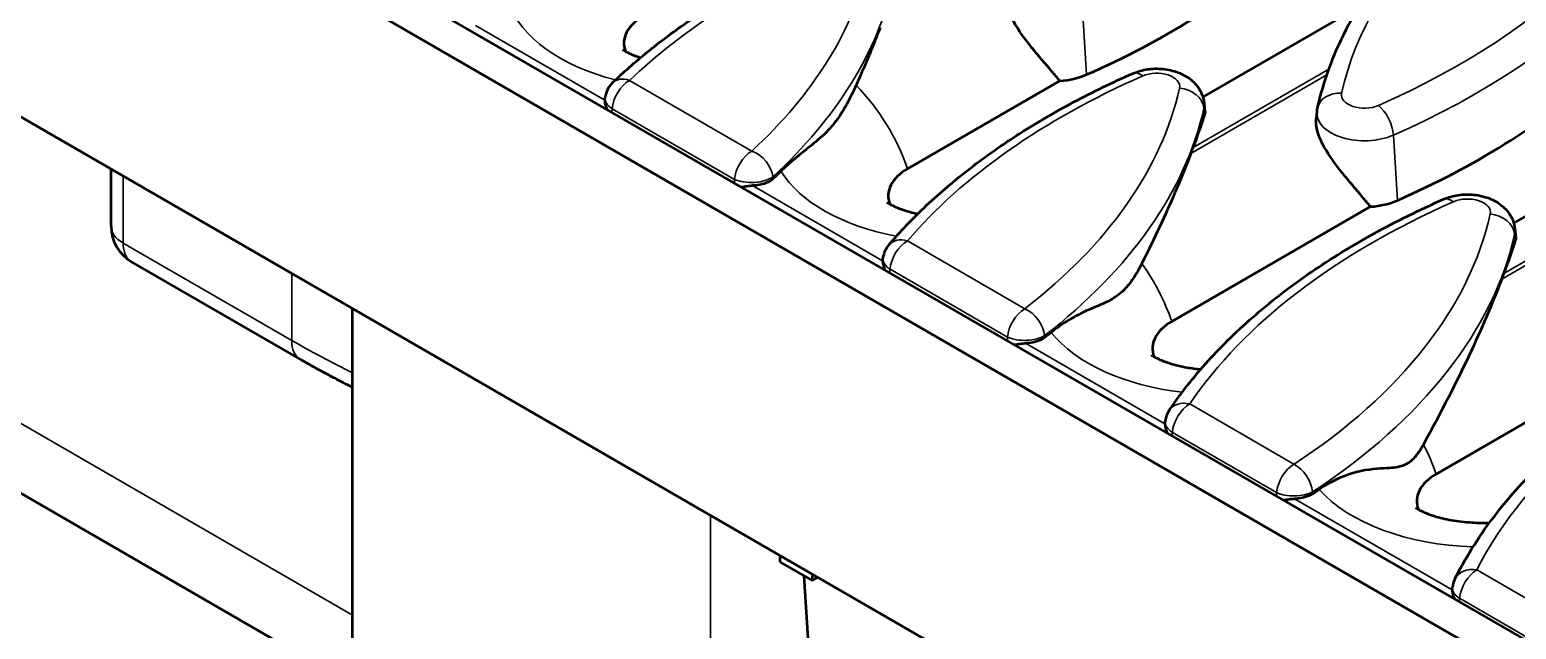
# Model space of a CAD drawing. Header units: millimetres. Extents: x 0 to 1485, y 0 to 1050.
# Drawn here: x 302.6 to 347.79, y 115.98 to 134.2 of the extents above; entities that cross this region are included whole.
import ezdxf

# ---------------------------------------------------------------- set-up
doc = ezdxf.new("R2010")
doc.units = ezdxf.units.MM
doc.header["$LTSCALE"] = 2.5
doc.layers.add('Sichtbar (ISO)', color=7, linetype='Continuous', lineweight=50)
doc.layers.add('Sichtbar schmal (ISO)', color=7, linetype='Continuous', lineweight=35)

msp = doc.modelspace()

# ---------------------------------------------------------------- linework, layer by layer
at = {"layer": 'Sichtbar (ISO)'}
for p, q in [((399.039, 86.231), (43.718, 291.376)), ((42.745, 290.814), (398.067, 85.67)), ((240.205, 167.421), (354.226, 101.591)), ((338.269, 132.148), (342.99, 134.874)), ((333.916, 132.648), (329.284, 129.974)), ((320.082, 132.083), (320.091, 132.15)), ((338.305, 131.97), (338.33, 131.731)), ((341.734, 131.714), (341.712, 131.509)), ((347.718, 128.325), (352.439, 131.051)), ((305.069, 128.229), (305.069, 129.972)), ((343.365, 128.825), (337.32, 125.335)), ((347.754, 128.147), (347.78, 127.909)), ((310.821, 124.187), (305.694, 127.147)), ((328.53, 127.204), (328.539, 127.269)), ((312.407, 96.947), (312.407, 125.735)), ((352.815, 125.002), (345.355, 120.695)), ((294.679, 124.527), (312.407, 114.292)), ((337.114, 122.247), (337.121, 122.309)), ((325.411, 118.023), (325.411, 118.227)), ((325.411, 118.023), (326.384, 117.462)), ((326.133, 117.607), (326.726, 108.149)), ((326.384, 117.666), (326.384, 117.462)), ((326.384, 117.462), (326.56, 117.564)), ((345.847, 117.204), (345.854, 117.264))]:
    msp.add_line(p, q, dxfattribs=at)
for centre, radius, start, end in [((320.834, 132.05), 0.75, 133.691, 172.3762), ((306.319, 128.229), 1.25, 180, 240), ((329.283, 127.173), 0.75, 139.4229, 172.6758), ((337.866, 122.217), 0.75, 145.9269, 172.9646), ((346.599, 117.175), 0.75, 153.3582, 173.2468)]:
    msp.add_arc(centre, radius, start, end, dxfattribs=at)
for centre, major_axis, start_param, end_param in [((319.176, 144.604), (-25.638, 0), 2.222684, 2.567922), ((322.663, 133.796), (-2, 0), 5.497787, 6.504343), ((333.729, 133.594), (-1.65, 0), 1.683917, 2.222684), ((328.626, 140.781), (-25.638, 0), 2.222684, 2.567922), ((313.069, 133.637), (25.441, 0), 6.064161, 6.076487), ((303.62, 137.459), (-25.441, 0), 2.58257, 2.60097), ((330.699, 129.157), (-2, 0), 5.497787, 6.504343), ((343.179, 129.772), (-1.65, 0), 1.683917, 2.222684), ((322.519, 129.814), (25.441, 0), 6.064161, 6.076487), ((338.734, 124.518), (-2, 0), 5.497787, 6.504343), ((313.069, 133.637), (-25.441, 0), 2.500146, 2.513234), ((346.769, 119.879), (-2, 0), 5.497787, 6.504343), ((322.519, 129.814), (-25.441, 0), 2.418697, 2.430775)]:
    msp.add_ellipse(centre, major_axis=major_axis, ratio=0.57735, start_param=start_param, end_param=end_param, dxfattribs=at)
for points, knots in [([(341.752, 131.824), (341.933, 132.634), (342.225, 133.431), (343.014, 134.978), (343.511, 135.727), (344.694, 137.161), (345.379, 137.845), (346.918, 139.137), (347.772, 139.743), (349.626, 140.868), (350.627, 141.386), (351.689, 141.854)], [2.4844831, 2.4844831, 2.4844831, 2.4844831, 2.6426072, 2.6426072, 2.8007312, 2.8007312, 2.9588553, 2.9588553, 3.1169793, 3.1169793, 3.2751034, 3.2751034, 3.2751034, 3.2751034]), ([(320.316, 132.593), (320.651, 132.913), (321.006, 133.224), (321.752, 133.83), (322.145, 134.124), (322.964, 134.692), (323.391, 134.967), (324.278, 135.497), (324.738, 135.752), (325.689, 136.24), (326.179, 136.473), (326.683, 136.695)], [2.8998084, 2.8998084, 2.8998084, 2.8998084, 2.9748674, 2.9748674, 3.0499264, 3.0499264, 3.1249854, 3.1249854, 3.2000444, 3.2000444, 3.2751034, 3.2751034, 3.2751034, 3.2751034]), ([(333.916, 132.648), (333.837, 132.743), (333.756, 132.839), (333.476, 133.168), (333.269, 133.405), (332.868, 133.906), (332.671, 134.166), (332.424, 134.609), (332.349, 134.772), (332.264, 135.072), (332.25, 135.21), (332.263, 135.332)], [1.2625413, 1.2625413, 1.2625413, 1.2625413, 1.3515841, 1.3515841, 1.5621044, 1.5621044, 1.7726247, 1.7726247, 1.8811482, 1.8811482, 1.9808775, 1.9808775, 1.9808775, 1.9808775]), ([(328.453, 134.268), (328.425, 134.194), (328.395, 134.119), (328.183, 133.579), (327.967, 133.062), (327.72, 132.513)], [5.03864, 5.03864, 5.03864, 5.03864, 5.1143786, 5.1143786, 5.5708105, 5.5708105, 5.5708105, 5.5708105]), ([(320.623, 133.6), (320.623, 133.6), (320.635, 133.591), (320.693, 133.553), (320.753, 133.518), (320.923, 133.439), (321.035, 133.394), (321.166, 133.352)], [4.5403855, 4.5403855, 4.5403855, 4.5403855, 4.6526471, 4.6526471, 4.8181035, 4.8181035, 4.9905333, 4.9905333, 4.9905333, 4.9905333]), ([(336.133, 132.872), (336.278, 132.936), (336.428, 132.976), (336.736, 133.022), (336.895, 133.025), (337.21, 132.994), (337.366, 132.959), (337.668, 132.843), (337.815, 132.763), (338.053, 132.549), (338.149, 132.432), (338.261, 132.188), (338.293, 132.081), (338.305, 131.97)], [3.275103, 3.275103, 3.275103, 3.275103, 3.678313, 3.678313, 4.097335, 4.097335, 4.515601, 4.515601, 4.926242, 4.926242, 5.237349, 5.237349, 5.435884, 5.435884, 5.435884, 5.435884]), ([(327.72, 132.513), (327.641, 132.337), (327.557, 132.163), (327.382, 131.836), (327.293, 131.687), (327.076, 131.374), (326.954, 131.229), (326.658, 130.929), (326.487, 130.788), (326.028, 130.42), (325.743, 130.198), (325.433, 129.9)], [-1.096735, -1.096735, -1.096735, -1.096735, -0.939935, -0.939935, -0.786899, -0.786899, -0.59508, -0.59508, -0.361992, -0.361992, 0, 0, 0, 0]), ([(328.713, 127.661), (329.067, 128.074), (329.452, 128.476), (330.282, 129.256), (330.727, 129.633), (331.671, 130.361), (332.17, 130.711), (333.221, 131.381), (333.771, 131.702), (334.918, 132.311), (335.515, 132.6), (336.133, 132.872)], [2.8153919, 2.8153919, 2.8153919, 2.8153919, 2.9073342, 2.9073342, 2.9992765, 2.9992765, 3.0912188, 3.0912188, 3.1831611, 3.1831611, 3.2751034, 3.2751034, 3.2751034, 3.2751034]), ([(320.08, 132.058), (320.079, 132.028), (320.082, 131.99), (320.103, 131.895), (320.12, 131.839), (320.146, 131.78)], [-0.13868123, -0.13868123, -0.13868123, -0.13868123, -0.09753034, -0.09753034, -0.05391369, -0.05391369, -0.05391369, -0.05391369]), ([(338.316, 131.62), (338.244, 131.407), (338.161, 131.162), (338.039, 130.817), (338.005, 130.721), (337.969, 130.622)], [1.2744847, 1.2744847, 1.2744847, 1.2744847, 1.5601918, 1.5601918, 1.6631773, 1.6631773, 1.6631773, 1.6631773]), ([(338.33, 131.731), (338.333, 131.703), (338.331, 131.673), (338.321, 131.635), (338.318, 131.628), (338.316, 131.62)], [1.94452131, 1.94452131, 1.94452131, 1.94452131, 1.9896717, 1.9896717, 2.0005996, 2.0005996, 2.0005996, 2.0005996]), ([(341.734, 131.714), (341.735, 131.721), (341.736, 131.729), (341.738, 131.743), (341.739, 131.751), (341.741, 131.766), (341.742, 131.773), (341.745, 131.788), (341.746, 131.795), (341.749, 131.809), (341.751, 131.817), (341.752, 131.824)], [2.41809785, 2.41809785, 2.41809785, 2.41809785, 2.4313749, 2.4313749, 2.44465196, 2.44465196, 2.45792902, 2.45792902, 2.47120608, 2.47120608, 2.48448314, 2.48448314, 2.48448314, 2.48448314]), ([(343.365, 128.825), (343.287, 128.92), (343.205, 129.016), (342.925, 129.345), (342.719, 129.583), (342.318, 130.083), (342.121, 130.344), (341.873, 130.786), (341.798, 130.949), (341.714, 131.249), (341.699, 131.387), (341.712, 131.509)], [1.2625413, 1.2625413, 1.2625413, 1.2625413, 1.3515841, 1.3515841, 1.5621044, 1.5621044, 1.7726247, 1.7726247, 1.8811482, 1.8811482, 1.9808775, 1.9808775, 1.9808775, 1.9808775]), ([(337.903, 130.445), (337.762, 130.082), (337.6, 129.68), (337.132, 128.59), (336.795, 127.867), (336.417, 127.116), (336.412, 127.107), (336.408, 127.099)], [5.6027703, 5.6027703, 5.6027703, 5.6027703, 5.9848979, 5.9848979, 6.5778784, 6.5778784, 6.5844236, 6.5844236, 6.5844236, 6.5844236]), ([(324.227, 129.423), (324.285, 129.434), (324.345, 129.445), (324.462, 129.46), (324.518, 129.465), (324.57, 129.466)], [-0.0641533, -0.0641533, -0.0641533, -0.0641533, -0.03144681, -0.03144681, -0.00003967, -0.00003967, -0.00003967, -0.00003967]), ([(325.188, 129.669), (325.136, 129.621), (325.068, 129.579), (324.909, 129.514), (324.82, 129.49), (324.674, 129.47), (324.622, 129.467), (324.57, 129.466)], [0, 0, 0, 0, 0.0589687, 0.0589687, 0.117341, 0.117341, 0.148754, 0.148754, 0.148754, 0.148754]), ([(328.658, 128.961), (328.658, 128.961), (328.674, 128.949), (328.745, 128.904), (328.811, 128.867), (328.991, 128.786), (329.109, 128.741), (329.352, 128.666), (329.471, 128.635), (329.599, 128.608)], [4.5403855, 4.5403855, 4.5403855, 4.5403855, 4.6697939, 4.6697939, 4.8354214, 4.8354214, 5.0091727, 5.0091727, 5.145858, 5.145858, 5.145858, 5.145858]), ([(337.245, 122.638), (337.593, 123.152), (337.988, 123.654), (338.866, 124.623), (339.349, 125.092), (340.395, 125.993), (340.959, 126.425), (342.162, 127.248), (342.8, 127.64), (344.143, 128.379), (344.848, 128.726), (345.582, 129.05)], [2.7284851, 2.7284851, 2.7284851, 2.7284851, 2.8378087, 2.8378087, 2.9471324, 2.9471324, 3.0564561, 3.0564561, 3.1657797, 3.1657797, 3.2751034, 3.2751034, 3.2751034, 3.2751034]), ([(345.582, 129.05), (345.728, 129.114), (345.877, 129.154), (346.186, 129.199), (346.345, 129.202), (346.66, 129.171), (346.816, 129.137), (347.117, 129.021), (347.264, 128.94), (347.502, 128.727), (347.599, 128.609), (347.711, 128.366), (347.742, 128.259), (347.754, 128.147)], [3.275103, 3.275103, 3.275103, 3.275103, 3.678313, 3.678313, 4.097335, 4.097335, 4.515601, 4.515601, 4.926242, 4.926242, 5.237349, 5.237349, 5.435884, 5.435884, 5.435884, 5.435884]), ([(347.765, 127.797), (347.694, 127.585), (347.611, 127.339), (347.488, 126.994), (347.454, 126.898), (347.418, 126.799)], [1.2744847, 1.2744847, 1.2744847, 1.2744847, 1.5601918, 1.5601918, 1.6631773, 1.6631773, 1.6631773, 1.6631773]), ([(347.779, 127.908), (347.783, 127.881), (347.78, 127.851), (347.77, 127.813), (347.768, 127.805), (347.765, 127.797)], [1.94452131, 1.94452131, 1.94452131, 1.94452131, 1.9896717, 1.9896717, 2.0005996, 2.0005996, 2.0005996, 2.0005996]), ([(328.529, 127.181), (328.527, 127.151), (328.531, 127.112), (328.551, 127.017), (328.569, 126.961), (328.595, 126.902)], [-0.13896503, -0.13896503, -0.13896503, -0.13896503, -0.09779056, -0.09779056, -0.05402709, -0.05402709, -0.05402709, -0.05402709]), ([(336.408, 127.099), (336.327, 126.939), (336.242, 126.785), (336.06, 126.51), (335.968, 126.395), (335.736, 126.164), (335.601, 126.069), (335.256, 125.881), (335.042, 125.799), (334.487, 125.552), (334.098, 125.358), (333.651, 125.003)], [-1.488103, -1.488103, -1.488103, -1.488103, -1.281333, -1.281333, -1.076385, -1.076385, -0.805128, -0.805128, -0.456471, -0.456471, 0, 0, 0, 0]), ([(347.352, 126.622), (347.113, 126.003), (346.799, 125.247), (345.994, 123.52), (345.486, 122.537), (344.97, 121.599)], [5.610352, 5.610352, 5.610352, 5.610352, 6.256852, 6.256852, 6.9867, 6.9867, 6.9867, 6.9867]), ([(345.928, 117.512), (346.242, 118.136), (346.622, 118.745), (347.506, 119.922), (348.011, 120.491), (349.135, 121.582), (349.755, 122.104), (351.098, 123.094), (351.821, 123.563), (353.36, 124.441), (354.176, 124.85), (355.032, 125.227)], [2.638122, 2.638122, 2.638122, 2.638122, 2.7655183, 2.7655183, 2.8929145, 2.8929145, 3.0203108, 3.0203108, 3.1477071, 3.1477071, 3.2751034, 3.2751034, 3.2751034, 3.2751034]), ([(333.453, 124.848), (333.395, 124.802), (333.321, 124.764), (333.154, 124.706), (333.061, 124.687), (332.934, 124.676), (332.902, 124.674), (332.87, 124.674)], [0, 0, 0, 0, 0.0588718, 0.0588718, 0.1172187, 0.1172187, 0.1363786, 0.1363786, 0.1363786, 0.1363786]), ([(332.527, 124.632), (332.585, 124.642), (332.645, 124.653), (332.762, 124.668), (332.818, 124.674), (332.87, 124.674)], [-0.06414428, -0.06414428, -0.06414428, -0.06414428, -0.03136998, -0.03136998, -0.00003991, -0.00003991, -0.00003991, -0.00003991]), ([(336.694, 124.322), (336.694, 124.322), (336.709, 124.31), (336.78, 124.265), (336.846, 124.228), (337.027, 124.147), (337.144, 124.102), (337.428, 124.015), (337.598, 123.973), (337.916, 123.916), (338.056, 123.897), (338.201, 123.883)], [4.5403855, 4.5403855, 4.5403855, 4.5403855, 4.6697939, 4.6697939, 4.8354214, 4.8354214, 5.0091727, 5.0091727, 5.1974574, 5.1974574, 5.3339781, 5.3339781, 5.3339781, 5.3339781]), ([(312.407, 123.335), (312.318, 123.379), (312.229, 123.424), (312.028, 123.527), (311.916, 123.585), (311.693, 123.703), (311.582, 123.762), (311.362, 123.882), (311.253, 123.942), (311.036, 124.064), (310.928, 124.125), (310.821, 124.187)], [6.21155053, 6.21155053, 6.21155053, 6.21155053, 6.22327633, 6.22327633, 6.23825357, 6.23825357, 6.25323082, 6.25323082, 6.26820806, 6.26820806, 6.28318531, 6.28318531, 6.28318531, 6.28318531]), ([(337.112, 122.225), (337.111, 122.195), (337.114, 122.156), (337.135, 122.061), (337.153, 122.005), (337.179, 121.946)], [-0.13924341, -0.13924341, -0.13924341, -0.13924341, -0.09804477, -0.09804477, -0.05413822, -0.05413822, -0.05413822, -0.05413822]), ([(344.97, 121.599), (344.88, 121.434), (344.79, 121.301), (344.589, 121.081), (344.482, 121.008), (344.217, 120.903), (344.058, 120.887), (343.614, 120.86), (343.308, 120.854), (342.648, 120.683), (342.26, 120.54), (341.799, 120.23)], [-2.049087, -2.049087, -2.049087, -2.049087, -1.738225, -1.738225, -1.396807, -1.396807, -0.979454, -0.979454, -0.424143, -0.424143, 0, 0, 0, 0]), ([(340.708, 119.908), (340.766, 119.919), (340.827, 119.929), (340.944, 119.945), (340.999, 119.95), (341.052, 119.95)], [-0.06413842, -0.06413842, -0.06413842, -0.06413842, -0.03130173, -0.03130173, -0.0000411, -0.0000411, -0.0000411, -0.0000411]), ([(341.597, 120.097), (341.532, 120.054), (341.454, 120.02), (341.278, 119.97), (341.184, 119.955), (341.075, 119.951), (341.063, 119.951), (341.052, 119.95)], [0, 0, 0, 0, 0.0587923, 0.0587923, 0.1171218, 0.1171218, 0.1241704, 0.1241704, 0.1241704, 0.1241704]), ([(344.729, 119.683), (344.729, 119.683), (344.745, 119.67), (344.816, 119.626), (344.881, 119.589), (345.062, 119.508), (345.179, 119.463), (345.463, 119.375), (345.633, 119.334), (346.016, 119.265), (346.23, 119.24), (346.625, 119.218), (346.805, 119.216), (346.982, 119.223)], [4.540386, 4.540386, 4.540386, 4.540386, 4.669794, 4.669794, 4.835421, 4.835421, 5.009173, 5.009173, 5.197457, 5.197457, 5.400181, 5.400181, 5.562594, 5.562594, 5.562594, 5.562594]), ([(345.845, 117.183), (345.844, 117.153), (345.848, 117.114), (345.869, 117.019), (345.886, 116.963), (345.912, 116.903)], [-0.13994986, -0.13994986, -0.13994986, -0.13994986, -0.09856553, -0.09856553, -0.05430018, -0.05430018, -0.05430018, -0.05430018])]:
    msp.add_open_spline(points, degree=3, knots=knots, dxfattribs=at)
for points in [[(320.08, 132.058), (320.08, 132.067), (320.081, 132.075), (320.082, 132.083)], [(328.529, 127.181), (328.529, 127.188), (328.529, 127.196), (328.53, 127.204)], [(337.112, 122.225), (337.112, 122.232), (337.113, 122.24), (337.114, 122.247)], [(345.845, 117.183), (345.846, 117.19), (345.846, 117.197), (345.847, 117.204)]]:
    msp.add_open_spline(points, degree=3, dxfattribs=at)
at = {"layer": 'Sichtbar schmal (ISO)'}
for p, q in [((334.607, 134.82), (334.73, 132.837)), ((320.08, 132.058), (316.146, 134.33)), ((337.969, 130.622), (342.098, 133.006)), ((324.554, 130.516), (320.834, 132.663)), ((342.036, 132.832), (337.903, 130.445)), ((320.306, 131.799), (324.025, 129.652)), ((338.296, 131.811), (338.316, 131.62)), ((344.057, 130.998), (344.18, 129.014)), ((305.436, 127.719), (305.436, 129.76)), ((328.529, 127.181), (324.57, 129.466)), ((351.486, 129.009), (347.352, 126.622)), ((347.418, 126.799), (351.547, 129.183)), ((347.745, 127.988), (347.765, 127.797)), ((293.139, 127.541), (312.407, 116.416)), ((310.562, 124.759), (305.436, 127.719)), ((332.854, 125.723), (329.283, 127.785)), ((310.562, 124.759), (310.562, 126.801)), ((328.754, 126.921), (332.326, 124.859)), ((337.112, 122.225), (332.87, 124.674)), ((341.036, 120.999), (337.866, 122.83)), ((337.338, 121.966), (340.508, 120.135)), ((345.845, 117.183), (341.052, 119.95)), ((323.29, 94.345), (323.29, 119.452)), ((349.103, 116.342), (346.599, 117.788)), ((346.07, 116.924), (348.575, 115.478))]:
    msp.add_line(p, q, dxfattribs=at)
for centre, major_axis, ratio, start_param, end_param in [((366.969, 130.449), (-24.688, 0), 0.57735, 5.364276, 6.154897), ((328.626, 143.23), (24.688, 0), 0.57735, 5.364276, 6.154897), ((328.626, 142.671), (25.435, 0), 0.57735, 5.364276, 6.154897), ((341.964, 125.29), (24.688, 0), 0.57735, 2.222684, 2.597979), ((303.62, 138.072), (24.688, 0), 0.57735, 5.724453, 6.154897), ((303.62, 137.513), (25.435, 0), 0.57735, 5.724453, 6.154897), ((322.663, 135.634), (-5.597, 0), 0.57735, 0.195236, 1.15551), ((336.435, 132.186), (-0.302, 0.686), 0.495359, 5.556196, 6.283185), ((336.86, 132.477), (0.7, 0), 0.57735, 6.154897, 8.505869), ((320.834, 132.05), (0.375, 0.65), 0.57735, 0.785398, 2.268928), ((320.834, 132.05), (-0.518, 0.542), 0.698795, 5.34393, 6.283185), ((326.741, 130.013), (2, -3.464), 0.57735, 1.238215, 2.00287), ((351.413, 121.468), (24.688, 0), 0.57735, 2.222684, 2.682395), ((320.834, 132.05), (-0.743, 0.1), 0.562941, 0, 0.858366), ((313.069, 134.249), (24.688, 0), 0.57735, 5.642006, 6.154897), ((337.555, 131.813), (0.732, -0.164), 0.809787, 0.26626, 1.74979), ((342.484, 131.66), (-0.732, 0.164), 0.809787, 4.891383, 6.283185), ((343.179, 132.221), (-0.7, 0), 0.57735, 6.154897, 8.505869), ((313.069, 133.69), (25.435, 0), 0.57735, 5.642006, 6.154897), ((336.86, 131.918), (1.447, 0), 0.57735, 6.154897, 6.345089), ((343.179, 131.662), (-1.447, 0), 0.57735, 6.221282, 8.505869), ((343.604, 131.287), (0.302, -0.686), 0.495359, 0.931074, 2.414604), ((324.554, 129.903), (-0.375, -0.65), 0.57735, 3.926991, 5.410521), ((324.554, 129.903), (-0.509, 0.551), 0.69233, 3.872162, 5.355692), ((324.554, 129.903), (0.75, 0.013), 0.458844, 3.922538, 5.710464), ((330.699, 130.994), (-5.597, 0), 0.57735, 0.345643, 1.252207), ((360.863, 117.645), (-24.688, 0), 0.57735, 5.364276, 5.910895), ((345.885, 128.363), (-0.302, 0.686), 0.495359, 5.556196, 6.283185), ((346.31, 128.654), (0.7, 0), 0.57735, 6.154897, 8.505869), ((322.519, 130.426), (24.688, 0), 0.57735, 5.560537, 6.154897), ((347.004, 127.99), (0.732, -0.164), 0.809787, 0.26626, 1.74979), ((306.319, 128.229), (-1.25, 0), 0.57735, 0, 0.785398), ((322.519, 129.867), (25.435, 0), 0.57735, 5.560537, 6.154897), ((346.31, 128.095), (1.447, 0), 0.57735, 6.154897, 6.345089), ((306.319, 128.229), (-0.625, -1.083), 0.57735, 5.497787, 6.283185), ((329.283, 127.173), (-0.57, 0.488), 0.731914, 5.272296, 6.283185), ((329.283, 127.173), (0.375, 0.65), 0.57735, 0.785398, 2.268928), ((329.283, 127.173), (-0.744, 0.096), 0.559839, 0, 0.855431), ((334.776, 125.374), (2, -3.464), 0.57735, 1.238215, 1.741116), ((332.854, 125.111), (-0.375, -0.65), 0.57735, 3.926991, 5.410521), ((332.854, 125.111), (-0.459, 0.593), 0.654333, 3.930968, 5.414497), ((331.952, 137.109), (-30.25, 0), 0.57735, 0.785398, 0.868318), ((311.446, 125.27), (-0.625, -1.083), 0.57735, 5.497787, 6.283185), ((332.854, 125.111), (0.75, 0.008), 0.464329, 3.925738, 5.631979), ((338.734, 126.355), (5.597, 0), 0.57735, 3.573518, 4.515232), ((370.312, 113.822), (-24.688, 0), 0.57735, 5.364276, 6.001258), ((337.866, 122.217), (-0.621, 0.42), 0.760564, 5.187506, 6.283185), ((337.866, 122.217), (0.375, 0.65), 0.57735, 0.785398, 2.268928), ((337.866, 122.217), (-0.744, 0.092), 0.556816, 0, 0.852616), ((342.812, 120.735), (2, -3.464), 0.57735, 1.238215, 1.487949), ((341.036, 120.387), (-0.375, -0.65), 0.57735, 3.926991, 5.410521), ((341.036, 120.387), (-0.411, 0.627), 0.612419, 3.980851, 5.464381), ((346.769, 121.716), (5.597, 0), 0.57735, 3.619299, 4.660905), ((341.036, 120.387), (0.75, 0.003), 0.469237, 3.928668, 5.554127), ((346.599, 117.175), (-0.67, 0.336), 0.784262, 5.087232, 6.283185), ((346.599, 117.175), (0.375, 0.65), 0.57735, 0.785398, 2.268928), ((346.599, 117.175), (-0.745, 0.088), 0.553831, 0, 0.849881)]:
    msp.add_ellipse(centre, major_axis=major_axis, ratio=ratio, start_param=start_param, end_param=end_param, dxfattribs=at)
for points in [[(320.292, 131.695), (320.295, 131.712), (320.297, 131.728), (320.299, 131.745)], [(320.299, 131.745), (320.301, 131.763), (320.304, 131.781), (320.306, 131.799)], [(325.188, 129.669), (325.188, 129.689), (325.187, 129.708), (325.187, 129.728)], [(324.025, 129.652), (324.026, 129.632), (324.026, 129.612), (324.026, 129.593)], [(324.026, 129.593), (324.027, 129.575), (324.027, 129.557), (324.027, 129.539)], [(328.741, 126.817), (328.743, 126.834), (328.745, 126.851), (328.747, 126.867)], [(328.747, 126.867), (328.75, 126.885), (328.752, 126.903), (328.754, 126.921)], [(332.326, 124.859), (332.326, 124.84), (332.326, 124.82), (332.327, 124.801)], [(332.327, 124.801), (332.327, 124.783), (332.327, 124.765), (332.327, 124.747)], [(333.453, 124.848), (333.453, 124.867), (333.453, 124.887), (333.453, 124.906)], [(337.325, 121.862), (337.327, 121.878), (337.329, 121.895), (337.331, 121.912)], [(337.331, 121.912), (337.333, 121.93), (337.335, 121.948), (337.338, 121.966)], [(340.508, 120.135), (340.508, 120.116), (340.508, 120.096), (340.508, 120.077)], [(340.508, 120.077), (340.508, 120.059), (340.508, 120.041), (340.509, 120.023)], [(341.597, 120.097), (341.597, 120.116), (341.597, 120.136), (341.597, 120.155)], [(346.058, 116.819), (346.06, 116.836), (346.062, 116.853), (346.064, 116.869)], [(346.064, 116.869), (346.066, 116.888), (346.068, 116.906), (346.07, 116.924)]]:
    msp.add_open_spline(points, degree=3, dxfattribs=at)

doc.saveas('drawing.dxf')
